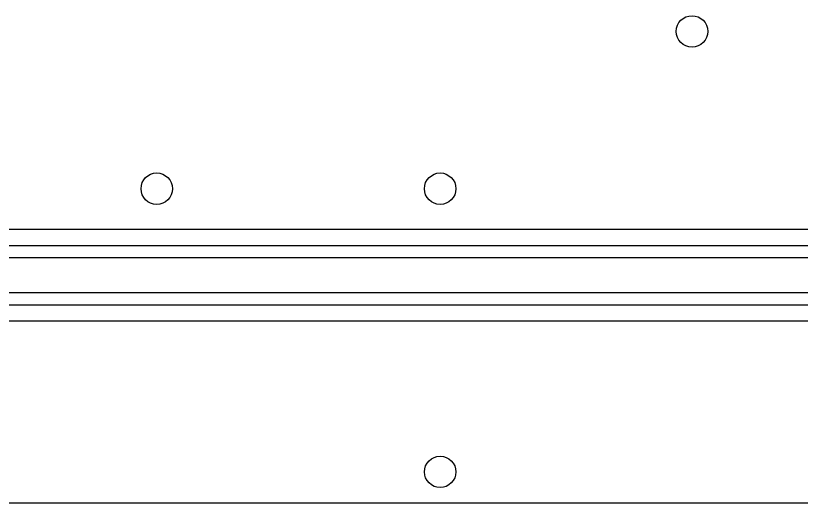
# Model space of a CAD drawing. Extents: x 0.1 to 11.5, y -4.3 to -1.1.
# Drawn here: x 3.17 to 4.152, y -2.382 to -1.772 of the extents above; entities that cross this region are included whole.
import ezdxf

# ---------------------------------------------------------------- set-up
doc = ezdxf.new("R2010")
doc.units = 0
doc.header["$MEASUREMENT"] = 0
doc.layers.add('BLACK', color=7, linetype='CONTINUOUS')

msp = doc.modelspace()

# ---------------------------------------------------------------- linework, layer by layer
at = {"layer": 'BLACK', "linetype": 'CONTINUOUS'}
for p, q in [((4.88289, -2.03935), (2.904, -2.03935)), ((2.89381, -2.05906), (10.15748, -2.05906)), ((10.15422, -2.0748), (2.89055, -2.0748)), ((1.0631, -2.11811), (10.11811, -2.11811)), ((10.11485, -2.13386), (1.05984, -2.13386)), ((1.06075, -2.15356), (10.10466, -2.15356)), ((10.21654, -2.38189), (1.59449, -2.38189))]:
    msp.add_line(p, q, dxfattribs=at)
at = {"layer": 'BLACK'}
for centre in [(4.01575, -1.79134), (3.34646, -1.98819), (3.70079, -1.98819), (3.70079, -2.34252)]:
    msp.add_circle(centre, 0.01969, dxfattribs=at)

doc.saveas('drawing.dxf')
